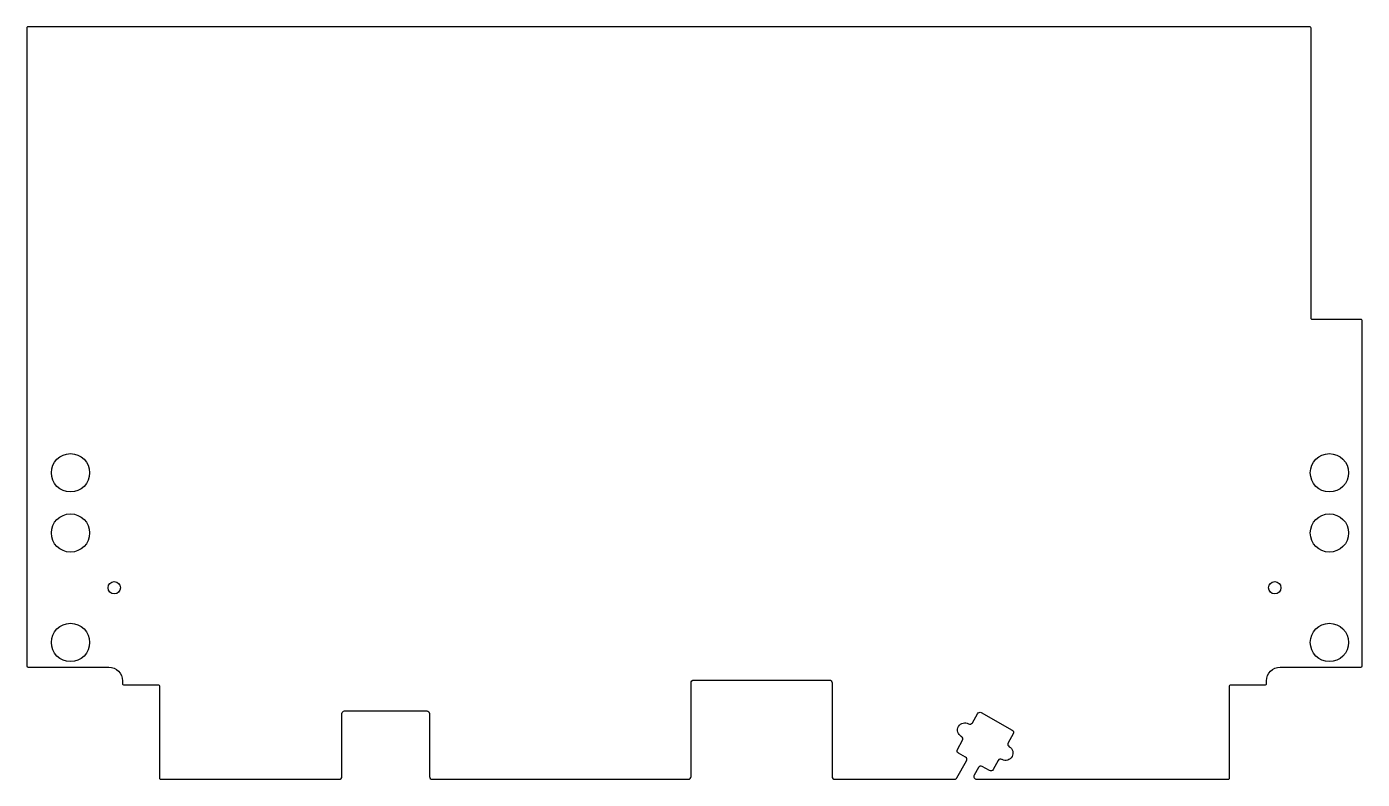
# Model space of a CAD drawing. Header units: millimetres. Extents: x -684 to -196, y -80 to 195.
import ezdxf

# ---------------------------------------------------------------- set-up
doc = ezdxf.new("R2010")
doc.units = ezdxf.units.MM
doc.layers.get('0').update_dxf_attribs({"linetype": 'CONTINUOUS'})

msp = doc.modelspace()

# ---------------------------------------------------------------- linework, layer by layer
msp.add_lwpolyline([(-337.65, -78.64, 0.573951), (-336.77, -80.13), (-244.85, -80.13, 0.414214), (-244.35, -79.63), (-244.35, -46.13, -0.414214), (-243.85, -45.63), (-231.35, -45.63, 0.414214), (-230.85, -45.13), (-230.85, -44.13, -0.414214), (-225.85, -39.13), (-196.35, -39.13, 0.414214), (-195.85, -38.63), (-195.85, 87.37, 0.414214), (-196.35, 87.87), (-214.07, 87.87, -0.414214), (-214.57, 88.37), (-214.57, 194.37, 0.414214), (-215.07, 194.87), (-683.35, 194.87, 0.414214), (-683.85, 194.37), (-683.85, -38.63, 0.414214), (-683.35, -39.13), (-653.85, -39.13, -0.414214), (-648.85, -44.13), (-648.85, -45.13, 0.414214), (-648.35, -45.63), (-635.85, -45.63, -0.414214), (-635.35, -46.13), (-635.35, -79.63, 0.414214), (-634.85, -80.13), (-569.68, -80.13, 0.414214), (-568.68, -79.13), (-568.68, -56.13, -0.414214), (-567.68, -55.13), (-537.68, -55.13, -0.414214), (-536.68, -56.13), (-536.68, -79.13, 0.414214), (-535.68, -80.13), (-442.1, -80.13, 0.414214), (-441.1, -79.13), (-441.1, -44.88, -0.414214), (-440.1, -43.88), (-390.6, -43.88, -0.414214), (-389.6, -44.88), (-389.6, -79.13, 0.414214), (-388.6, -80.13), (-344.81, -80.13, 0.270688), (-343.94, -79.62), (-340.44, -73.41, 0.414214), (-340.82, -72.05), (-343.43, -70.57, -0.414214), (-343.81, -69.21), (-341.93, -65.88, 0.414214), (-342.31, -64.52), (-342.37, -64.49, -1), (-339.71, -59.85), (-339.69, -59.86, 0.414214), (-338.33, -59.48), (-336.44, -56.15, -0.414214), (-335.08, -55.77), (-323.76, -62.15, -0.414214), (-323.38, -63.51), (-325.26, -66.85, 0.414214), (-324.88, -68.21), (-324.86, -68.23, -1), (-327.45, -72.9), (-327.51, -72.87, 0.414214), (-328.87, -73.25), (-330.75, -76.58, -0.414214), (-332.11, -76.96), (-334.72, -75.49, 0.414214), (-336.08, -75.86)], format="xyb", close=True)
for centre, radius in [((-667.85, 31.87), 7), ((-207.85, 31.87), 7), ((-667.85, 9.87), 7), ((-207.85, 9.87), 7), ((-651.85, -10.13), 2.25), ((-227.85, -10.13), 2.25), ((-667.85, -30.13), 7), ((-207.85, -30.13), 7)]:
    msp.add_circle(centre, radius)

doc.saveas('drawing.dxf')
